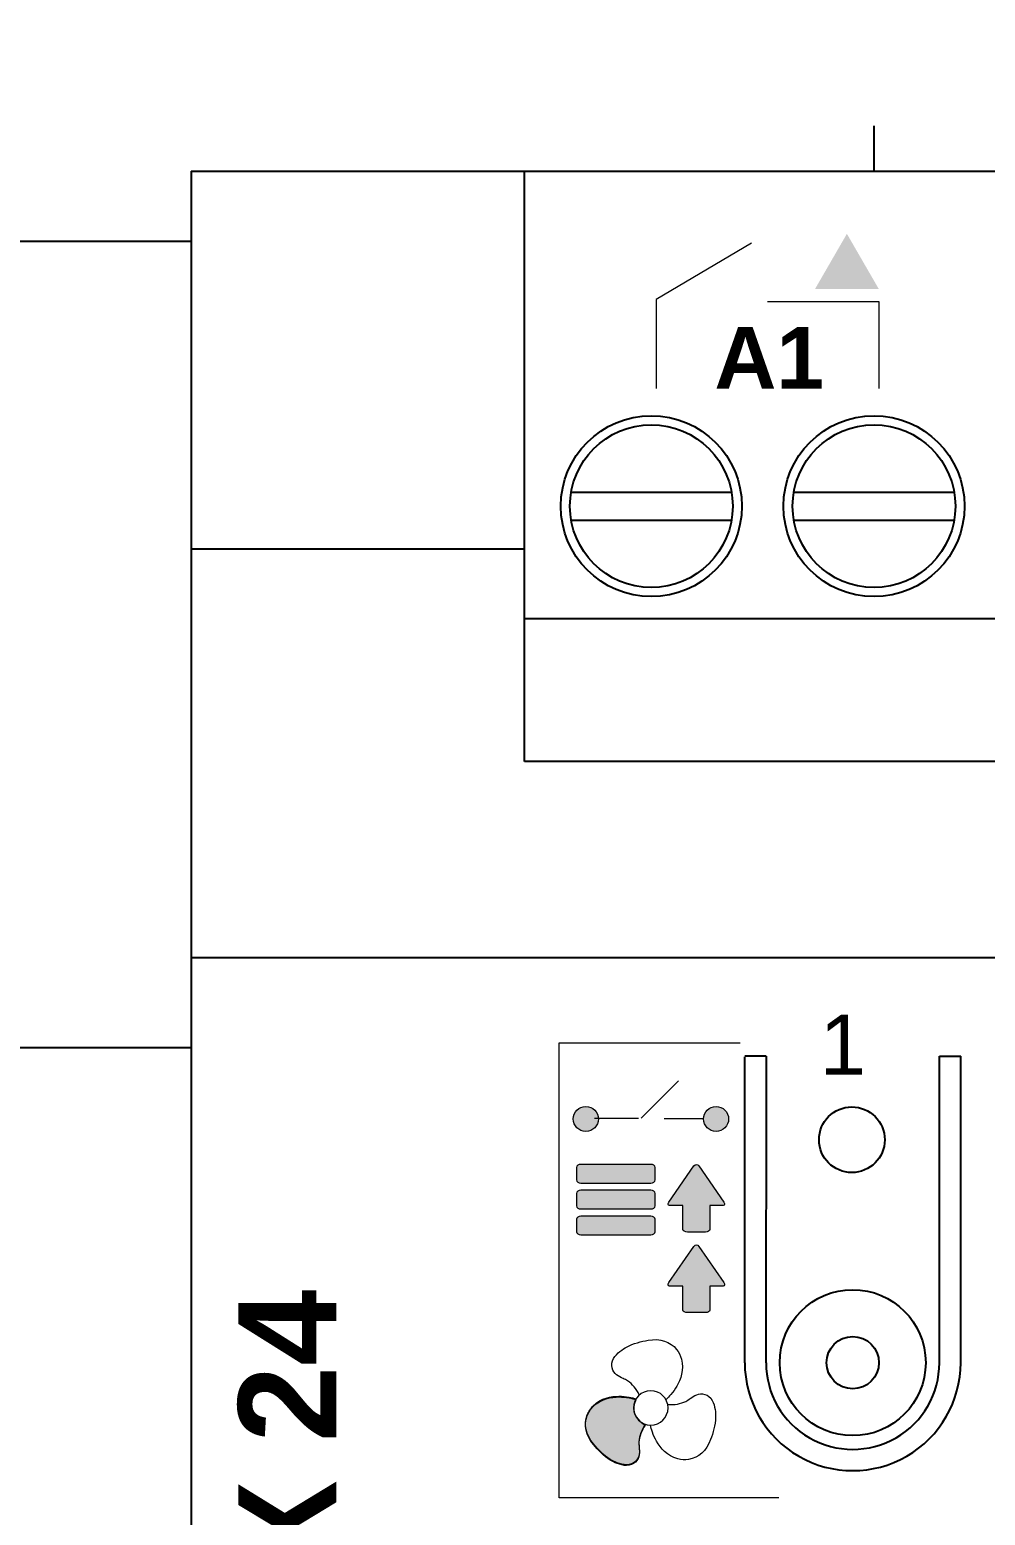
# Model space of a CAD drawing. Header units: millimetres. Extents: x -174 to 283928, y 1291 to 21053.
# Drawn here: x 9850.49 to 9877.73, y 20547.85 to 20590.21 of the extents above; entities that cross this region are included whole.
import ezdxf
from ezdxf.enums import TextEntityAlignment as Align

# ---------------------------------------------------------------- set-up
doc = ezdxf.new("R2010")
doc.units = ezdxf.units.MM
doc.layers.add('Enclosure', color=7, linetype='Continuous')
doc.layers.add('Serigraph', color=7, linetype='Continuous')
doc.styles.add('Arial Rounded', font='')
doc.styles.get("Standard").update_dxf_attribs({"font": 'arial.ttf'})
doc.styles.get('Arial Rounded').set_extended_font_data('Arial Rounded MT Bold')

# ---------------------------------------------------------------- blocks, each defined once
blk = doc.blocks.new('*U215')
at = {"ltscale": 2}
blk.add_lwpolyline([(0, 20), (0, -20), (840, -20), (840, 20), (0, 20)], dxfattribs=at)
blk = doc.blocks.new('ZIO-MB24_ENVOLVENTE')
at = {"layer": 'Enclosure'}
for p, q in [((0, 45), (211.6, 45)), ((0, 45), (0, -45)), ((9.504, 28.172), (9.504, 45)), ((0, 34.234), (9.504, 34.234)), ((9.504, 32.245), (202.283, 32.245)), ((202.283, 28.172), (9.504, 28.172)), ((211.6, 22.571), (0, 22.571)), ((15.786, 11.026), (15.786, 19.751)), ((16.393, 19.768), (16.392, 11.026)), ((21.337, 11.026), (21.337, 19.768)), ((21.943, 11.026), (21.944, 19.768))]:
    blk.add_line(p, q, dxfattribs=at)
at = {"layer": 'Enclosure', "lineweight": 25}
for p, q in [((16.393, 19.768), (15.786, 19.768)), ((21.337, 19.768), (21.944, 19.768))]:
    blk.add_line(p, q, dxfattribs=at)
at = {"layer": 'Enclosure'}
for points in [[(10.839, 35.852), (15.408, 35.852)], [(17.188, 35.852), (21.757, 35.852)], [(10.839, 35.046), (15.408, 35.046)], [(17.188, 35.046), (21.757, 35.046)]]:
    blk.add_lwpolyline(points, dxfattribs=at)
for centre, radius in [((13.123, 35.449), 2.58), ((13.123, 35.449), 2.32), ((19.472, 35.449), 2.58), ((19.472, 35.449), 2.32), ((18.84, 17.383), 0.936), ((18.865, 11.026), 2.081), ((18.865, 11.026), 0.746)]:
    blk.add_circle(centre, radius, dxfattribs=at)
for radius, start in [(3.079, 180.0011), (2.472, 179.9966)]:
    blk.add_arc((18.865, 11.026), radius, start, 0.0011, dxfattribs=at)
blk = doc.blocks.new('ZIO-MB24_SERIGRAFIA')
at = {"layer": 'Serigraph'}
h = blk.add_hatch(color=256, dxfattribs=at)
h.dxf.hatch_style = 2
h.paths.add_polyline_path([(19.611, 41.637), (18.699, 43.215), (17.788, 41.637)])
h = blk.add_hatch(color=256, dxfattribs=at)
h.dxf.hatch_style = 1
h.paths.add_polyline_path([(11.612, 17.976, 1), (10.899, 17.976, 1)])
h = blk.add_hatch(color=256, dxfattribs=at)
h.dxf.hatch_style = 1
h.paths.add_polyline_path([(15.326, 17.976, 1), (14.613, 17.976, 1)])
h = blk.add_hatch(color=256, dxfattribs=at)
h.dxf.hatch_style = 2
edge = h.paths.add_edge_path()
edge.add_spline(control_points=[(11.112, 16.68), (11.044, 16.68), (10.988, 16.64), (10.988, 16.592), (10.988, 16.592), (10.988, 16.592), (10.988, 16.592), (10.988, 16.592), (10.988, 16.236), (10.988, 16.236), (10.988, 16.187), (11.044, 16.147), (11.112, 16.147), (11.112, 16.147), (11.112, 16.147), (11.112, 16.147), (11.112, 16.147), (13.106, 16.147), (13.106, 16.147), (13.174, 16.147), (13.231, 16.187), (13.231, 16.236), (13.231, 16.236), (13.231, 16.236), (13.231, 16.236), (13.231, 16.236), (13.231, 16.592), (13.231, 16.592), (13.231, 16.64), (13.174, 16.68), (13.106, 16.68), (13.106, 16.68), (13.106, 16.68), (13.106, 16.68), (13.106, 16.68), (11.112, 16.68), (11.112, 16.68)], knot_values=[0, 0, 0, 0, 1, 1, 1, 2, 2, 2, 3, 3, 3, 4, 4, 4, 5, 5, 5, 6, 6, 6, 7, 7, 7, 8, 8, 8, 9, 9, 9, 10, 10, 10, 11, 11, 11, 12, 12, 12, 12], degree=3, periodic=0)
h = blk.add_hatch(color=256, dxfattribs=at)
h.dxf.hatch_style = 2
edge = h.paths.add_edge_path()
edge.add_spline(control_points=[(15.195, 15.604), (15.195, 15.604), (14.478, 16.638), (14.478, 16.638), (14.439, 16.693), (14.376, 16.693), (14.338, 16.638), (14.338, 16.638), (13.62, 15.604), (13.62, 15.604), (13.585, 15.553), (13.597, 15.51), (13.645, 15.504), (13.645, 15.504), (14.024, 15.504), (14.024, 15.504), (14.024, 15.504), (14.024, 14.821), (14.024, 14.821), (14.024, 14.783), (14.082, 14.751), (14.152, 14.751), (14.152, 14.751), (14.663, 14.751), (14.663, 14.751), (14.733, 14.751), (14.791, 14.783), (14.791, 14.821), (14.791, 14.821), (14.791, 15.504), (14.791, 15.504), (14.791, 15.504), (15.17, 15.504), (15.17, 15.504), (15.218, 15.51), (15.23, 15.553), (15.195, 15.604)], knot_values=[0, 0, 0, 0, 1, 1, 1, 2, 2, 2, 3, 3, 3, 4, 4, 4, 5, 5, 5, 6, 6, 6, 7, 7, 7, 8, 8, 8, 9, 9, 9, 10, 10, 10, 11, 11, 11, 12, 12, 12, 12], degree=3, periodic=0)
h = blk.add_hatch(color=256, dxfattribs=at)
h.dxf.hatch_style = 2
edge = h.paths.add_edge_path()
edge.add_spline(control_points=[(11.112, 15.942), (11.044, 15.942), (10.988, 15.902), (10.988, 15.853), (10.988, 15.853), (10.988, 15.853), (10.988, 15.853), (10.988, 15.853), (10.988, 15.498), (10.988, 15.498), (10.988, 15.449), (11.044, 15.409), (11.112, 15.409), (11.112, 15.409), (11.112, 15.409), (11.112, 15.409), (11.112, 15.409), (13.106, 15.409), (13.106, 15.409), (13.174, 15.409), (13.231, 15.449), (13.231, 15.498), (13.231, 15.498), (13.231, 15.498), (13.231, 15.498), (13.231, 15.498), (13.231, 15.853), (13.231, 15.853), (13.231, 15.902), (13.174, 15.942), (13.106, 15.942), (13.106, 15.942), (13.106, 15.942), (13.106, 15.942), (13.106, 15.942), (11.112, 15.942), (11.112, 15.942)], knot_values=[0, 0, 0, 0, 1, 1, 1, 2, 2, 2, 3, 3, 3, 4, 4, 4, 5, 5, 5, 6, 6, 6, 7, 7, 7, 8, 8, 8, 9, 9, 9, 10, 10, 10, 11, 11, 11, 12, 12, 12, 12], degree=3, periodic=0)
h = blk.add_hatch(color=256, dxfattribs=at)
h.dxf.hatch_style = 2
edge = h.paths.add_edge_path()
edge.add_spline(control_points=[(11.112, 15.203), (11.044, 15.203), (10.988, 15.163), (10.988, 15.115), (10.988, 15.115), (10.988, 15.115), (10.988, 15.115), (10.988, 15.115), (10.988, 14.759), (10.988, 14.759), (10.988, 14.71), (11.044, 14.67), (11.112, 14.67), (11.112, 14.67), (11.112, 14.67), (11.112, 14.67), (11.112, 14.67), (13.106, 14.67), (13.106, 14.67), (13.174, 14.67), (13.231, 14.71), (13.231, 14.759), (13.231, 14.759), (13.231, 14.759), (13.231, 14.759), (13.231, 14.759), (13.231, 15.115), (13.231, 15.115), (13.231, 15.163), (13.174, 15.203), (13.106, 15.203), (13.106, 15.203), (13.106, 15.203), (13.106, 15.203), (13.106, 15.203), (11.112, 15.203), (11.112, 15.203)], knot_values=[0, 0, 0, 0, 1, 1, 1, 2, 2, 2, 3, 3, 3, 4, 4, 4, 5, 5, 5, 6, 6, 6, 7, 7, 7, 8, 8, 8, 9, 9, 9, 10, 10, 10, 11, 11, 11, 12, 12, 12, 12], degree=3, periodic=0)
h = blk.add_hatch(color=256, dxfattribs=at)
h.dxf.hatch_style = 2
edge = h.paths.add_edge_path()
edge.add_spline(control_points=[(15.195, 13.308), (15.195, 13.308), (14.478, 14.342), (14.478, 14.342), (14.439, 14.398), (14.376, 14.398), (14.338, 14.342), (14.338, 14.342), (13.62, 13.308), (13.62, 13.308), (13.585, 13.257), (13.597, 13.214), (13.645, 13.208), (13.645, 13.208), (14.024, 13.208), (14.024, 13.208), (14.024, 13.208), (14.024, 12.525), (14.024, 12.525), (14.024, 12.486), (14.082, 12.455), (14.152, 12.455), (14.152, 12.455), (14.663, 12.455), (14.663, 12.455), (14.733, 12.455), (14.791, 12.486), (14.791, 12.525), (14.791, 12.525), (14.791, 13.208), (14.791, 13.208), (14.791, 13.208), (15.17, 13.208), (15.17, 13.208), (15.218, 13.214), (15.23, 13.257), (15.195, 13.308)], knot_values=[0, 0, 0, 0, 1, 1, 1, 2, 2, 2, 3, 3, 3, 4, 4, 4, 5, 5, 5, 6, 6, 6, 7, 7, 7, 8, 8, 8, 9, 9, 9, 10, 10, 10, 11, 11, 11, 12, 12, 12, 12], degree=3, periodic=0)
h = blk.add_hatch(color=256, dxfattribs=at)
h.dxf.hatch_style = 2
edge = h.paths.add_edge_path()
edge.add_spline(control_points=[(12.948, 9.245), (12.845, 9.093), (12.781, 8.918), (12.771, 8.76), (12.768, 8.713), (12.773, 8.664), (12.777, 8.611), (12.788, 8.473), (12.802, 8.318), (12.671, 8.189), (12.606, 8.126), (12.52, 8.094), (12.417, 8.094), (12.238, 8.094), (12.048, 8.191), (11.952, 8.249), (11.762, 8.364), (11.602, 8.535), (11.473, 8.691), (11.255, 8.948), (11.19, 9.25), (11.297, 9.519), (11.332, 9.609), (11.394, 9.703), (11.465, 9.777), (11.683, 10.001), (11.985, 10.048), (12.201, 10.048), (12.296, 10.048), (12.392, 10.039), (12.489, 10.021), (12.56, 10.007), (12.625, 9.991), (12.685, 9.974), (12.685, 9.974), (12.561, 9.736), (12.661, 9.534), (12.752, 9.352), (12.948, 9.245), (12.948, 9.245)], knot_values=[0, 0, 0, 0, 1, 1, 1, 2, 2, 2, 3, 3, 3, 4, 4, 4, 5, 5, 5, 6, 6, 6, 7, 7, 7, 8, 8, 8, 9, 9, 9, 10, 10, 10, 11, 11, 11, 12, 12, 12, 13, 13, 13, 13], degree=3, periodic=0)
at = {"layer": 'Serigraph', "lineweight": 18}
for p, q in [((15.975, 42.944), (13.26, 41.346)), ((13.26, 41.346), (13.26, 38.808)), ((16.435, 41.283), (19.611, 41.283)), ((19.611, 41.283), (19.611, 38.808)), ((13.895, 19.059), (12.834, 17.998)), ((12.756, 17.985), (11.506, 17.985)), ((14.613, 17.976), (13.489, 17.976))]:
    blk.add_line(p, q, dxfattribs=at)
at = {"layer": 'Serigraph', "lineweight": 9}
for p, q in [((10.492, 7.172), (10.492, 20.149)), ((10.492, 20.149), (15.654, 20.149)), ((16.754, 7.172), (10.492, 7.172))]:
    blk.add_line(p, q, dxfattribs=at)
at = {"layer": 'Serigraph', "lineweight": 0}
for p, q in [((12.781, 10.11), (12.781, 10.11)), ((13.595, 9.833), (13.595, 9.833))]:
    blk.add_line(p, q, dxfattribs=at)
at = {"layer": 'Serigraph', "lineweight": 5}
for centre in [(11.256, 17.976), (14.969, 17.976)]:
    blk.add_circle(centre, 0.357, dxfattribs=at)
at = {"layer": 'Serigraph', "lineweight": 0}
for points in [[(11.112, 16.68), (11.044, 16.68), (10.988, 16.64), (10.988, 16.592)], [(10.988, 16.592), (10.988, 16.592), (10.988, 16.236), (10.988, 16.236)], [(13.106, 16.68), (13.106, 16.68), (11.112, 16.68), (11.112, 16.68)], [(13.231, 16.592), (13.231, 16.64), (13.174, 16.68), (13.106, 16.68)], [(13.231, 16.236), (13.231, 16.236), (13.231, 16.592), (13.231, 16.592)], [(10.988, 16.236), (10.988, 16.187), (11.044, 16.147), (11.112, 16.147)], [(11.112, 16.147), (11.112, 16.147), (13.106, 16.147), (13.106, 16.147)], [(13.106, 16.147), (13.174, 16.147), (13.231, 16.187), (13.231, 16.236)], [(11.112, 15.942), (11.044, 15.942), (10.988, 15.902), (10.988, 15.853)], [(10.988, 15.853), (10.988, 15.853), (10.988, 15.498), (10.988, 15.498)], [(13.106, 15.942), (13.106, 15.942), (11.112, 15.942), (11.112, 15.942)], [(13.231, 15.853), (13.231, 15.902), (13.174, 15.942), (13.106, 15.942)], [(13.231, 15.498), (13.231, 15.498), (13.231, 15.853), (13.231, 15.853)], [(10.988, 15.498), (10.988, 15.449), (11.044, 15.409), (11.112, 15.409)], [(11.112, 15.409), (11.112, 15.409), (13.106, 15.409), (13.106, 15.409)], [(13.106, 15.409), (13.174, 15.409), (13.231, 15.449), (13.231, 15.498)], [(11.112, 15.203), (11.044, 15.203), (10.988, 15.163), (10.988, 15.115)], [(10.988, 15.115), (10.988, 15.115), (10.988, 14.759), (10.988, 14.759)], [(13.106, 15.203), (13.106, 15.203), (11.112, 15.203), (11.112, 15.203)], [(13.231, 15.115), (13.231, 15.163), (13.174, 15.203), (13.106, 15.203)], [(13.231, 14.759), (13.231, 14.759), (13.231, 15.115), (13.231, 15.115)], [(10.988, 14.759), (10.988, 14.71), (11.044, 14.67), (11.112, 14.67)], [(11.112, 14.67), (11.112, 14.67), (13.106, 14.67), (13.106, 14.67)], [(13.106, 14.67), (13.174, 14.67), (13.231, 14.71), (13.231, 14.759)], [(11.297, 9.519), (11.332, 9.609), (11.394, 9.703), (11.465, 9.777)], [(12.489, 10.021), (12.56, 10.007), (12.625, 9.991), (12.685, 9.974)], [(12.685, 9.974), (12.685, 9.974), (12.561, 9.736), (12.661, 9.534)], [(11.473, 8.691), (11.255, 8.948), (11.19, 9.25), (11.297, 9.519)], [(12.661, 9.534), (12.752, 9.352), (12.948, 9.245), (12.948, 9.245)], [(12.948, 9.245), (12.845, 9.093), (12.781, 8.918), (12.771, 8.76)], [(11.952, 8.249), (11.762, 8.364), (11.602, 8.535), (11.473, 8.691)], [(12.777, 8.611), (12.788, 8.473), (12.802, 8.318), (12.671, 8.189)], [(12.771, 8.76), (12.768, 8.713), (12.773, 8.664), (12.777, 8.611)]]:
    blk.add_open_spline(points, degree=3, dxfattribs=at)
for points, knots in [([(15.195, 15.604), (15.195, 15.604), (14.478, 16.638), (14.478, 16.638), (14.439, 16.693), (14.376, 16.693), (14.338, 16.638), (14.338, 16.638), (13.62, 15.604), (13.62, 15.604), (13.585, 15.553), (13.597, 15.51), (13.645, 15.504), (13.645, 15.504), (14.024, 15.504), (14.024, 15.504), (14.024, 15.504), (14.024, 14.821), (14.024, 14.821), (14.024, 14.783), (14.082, 14.751), (14.152, 14.751), (14.152, 14.751), (14.663, 14.751), (14.663, 14.751), (14.733, 14.751), (14.791, 14.783), (14.791, 14.821), (14.791, 14.821), (14.791, 15.504), (14.791, 15.504), (14.791, 15.504), (15.17, 15.504), (15.17, 15.504), (15.218, 15.51), (15.23, 15.553), (15.195, 15.604)], [0, 0, 0, 0, 1, 1, 1, 2, 2, 2, 3, 3, 3, 4, 4, 4, 5, 5, 5, 6, 6, 6, 7, 7, 7, 8, 8, 8, 9, 9, 9, 10, 10, 10, 11, 11, 11, 12, 12, 12, 12]), ([(15.195, 13.308), (15.195, 13.308), (14.478, 14.342), (14.478, 14.342), (14.439, 14.398), (14.376, 14.398), (14.338, 14.342), (14.338, 14.342), (13.62, 13.308), (13.62, 13.308), (13.585, 13.257), (13.597, 13.214), (13.645, 13.208), (13.645, 13.208), (14.024, 13.208), (14.024, 13.208), (14.024, 13.208), (14.024, 12.525), (14.024, 12.525), (14.024, 12.486), (14.082, 12.455), (14.152, 12.455), (14.152, 12.455), (14.663, 12.455), (14.663, 12.455), (14.733, 12.455), (14.791, 12.486), (14.791, 12.525), (14.791, 12.525), (14.791, 13.208), (14.791, 13.208), (14.791, 13.208), (15.17, 13.208), (15.17, 13.208), (15.218, 13.214), (15.23, 13.257), (15.195, 13.308)], [0, 0, 0, 0, 1, 1, 1, 2, 2, 2, 3, 3, 3, 4, 4, 4, 5, 5, 5, 6, 6, 6, 7, 7, 7, 8, 8, 8, 9, 9, 9, 10, 10, 10, 11, 11, 11, 12, 12, 12, 12]), ([(12.781, 10.11), (12.701, 10.276), (12.581, 10.419), (12.448, 10.506), (12.409, 10.532), (12.363, 10.553), (12.316, 10.575), (12.191, 10.634), (12.048, 10.7), (12.006, 10.877), (11.982, 10.966), (11.998, 11.056), (12.048, 11.145), (12.139, 11.301), (12.317, 11.416), (12.416, 11.471), (12.61, 11.578), (12.839, 11.63), (13.037, 11.666), (13.369, 11.726), (13.664, 11.63), (13.843, 11.404), (13.903, 11.327), (13.954, 11.228), (13.982, 11.129), (14.067, 10.827), (13.957, 10.542), (13.85, 10.356), (13.802, 10.273), (13.745, 10.194), (13.682, 10.12), (13.633, 10.065), (13.588, 10.017), (13.543, 9.974)], [0, 0, 0, 0, 1, 1, 1, 2, 2, 2, 3, 3, 3, 4, 4, 4, 5, 5, 5, 6, 6, 6, 7, 7, 7, 8, 8, 8, 9, 9, 9, 10, 10, 10, 11, 11, 11, 11]), ([(13.599, 9.735), (13.599, 9.465), (13.379, 9.246), (13.108, 9.246), (12.837, 9.246), (12.617, 9.465), (12.617, 9.735), (12.617, 10.008), (12.837, 10.226), (13.108, 10.226), (13.379, 10.226), (13.599, 10.008), (13.599, 9.735)], [0, 0, 0, 0, 1, 1, 1, 2, 2, 2, 3, 3, 3, 4, 4, 4, 4]), ([(13.595, 9.833), (13.779, 9.819), (13.963, 9.852), (14.105, 9.923), (14.147, 9.944), (14.188, 9.973), (14.231, 10.003), (14.344, 10.081), (14.473, 10.171), (14.648, 10.12), (14.736, 10.097), (14.806, 10.038), (14.858, 9.949), (14.947, 9.794), (14.958, 9.582), (14.956, 9.469), (14.952, 9.247), (14.882, 9.022), (14.814, 8.833), (14.7, 8.515), (14.47, 8.307), (14.185, 8.266), (14.088, 8.251), (13.976, 8.258), (13.877, 8.283), (13.574, 8.36), (13.382, 8.598), (13.274, 8.784), (13.227, 8.867), (13.187, 8.955), (13.154, 9.049), (13.13, 9.117), (13.111, 9.18), (13.096, 9.241)], [0, 0, 0, 0, 1, 1, 1, 2, 2, 2, 3, 3, 3, 4, 4, 4, 5, 5, 5, 6, 6, 6, 7, 7, 7, 8, 8, 8, 9, 9, 9, 10, 10, 10, 11, 11, 11, 11]), ([(12.948, 9.266), (12.845, 9.113), (12.781, 8.938), (12.771, 8.78), (12.768, 8.734), (12.773, 8.683), (12.777, 8.631), (12.788, 8.493), (12.802, 8.337), (12.671, 8.21), (12.606, 8.145), (12.52, 8.114), (12.417, 8.114), (12.238, 8.114), (12.048, 8.212), (11.952, 8.269), (11.762, 8.384), (11.602, 8.556), (11.473, 8.711), (11.255, 8.968), (11.19, 9.271), (11.297, 9.539), (11.332, 9.63), (11.394, 9.723), (11.465, 9.797), (11.683, 10.022), (11.985, 10.068), (12.201, 10.068), (12.296, 10.068), (12.392, 10.059), (12.489, 10.041), (12.56, 10.027), (12.625, 10.011), (12.685, 9.995)], [0, 0, 0, 0, 1, 1, 1, 2, 2, 2, 3, 3, 3, 4, 4, 4, 5, 5, 5, 6, 6, 6, 7, 7, 7, 8, 8, 8, 9, 9, 9, 10, 10, 10, 11, 11, 11, 11]), ([(11.465, 9.777), (11.683, 10.001), (11.985, 10.048), (12.201, 10.048), (12.296, 10.048), (12.392, 10.039), (12.489, 10.021)], [8, 8, 8, 8, 9, 9, 9, 10, 10, 10, 10]), ([(12.671, 8.189), (12.606, 8.126), (12.52, 8.094), (12.417, 8.094), (12.238, 8.094), (12.048, 8.191), (11.952, 8.249)], [3, 3, 3, 3, 4, 4, 4, 5, 5, 5, 5])]:
    blk.add_open_spline(points, degree=3, knots=knots, dxfattribs=at)
at = {"layer": 'Serigraph', "style": 'Arial Rounded'}
blk.add_text('A1', height=1.7525, dxfattribs=at).set_placement((14.921, 38.801))
at = {"layer": 'Serigraph'}
blk.add_text('1', height=1.714, dxfattribs=at).set_placement((17.917, 19.237))
at = {"layer": 'Serigraph', "insert": (1.346, -22.429), "char_height": 2.8, "attachment_point": 1, "rotation": 90}
blk.add_mtext_dynamic_manual_height_columns('\\pxqc;{\\fArial Rounded MT Bold|b0|i0|c0|p34;MAXinBOX 24}', width=45.00001, gutter_width=12.5, heights=[0], dxfattribs=at)
blk = doc.blocks.new('ZIO-MB24_ATT_DEF')
blk.add_wipeout([(0, 45), (211.6, 45), (211.6, -45), (0, -45)])
blk.add_line((19.472, 45), (19.472, 46.289))
at = {"layer": 'Enclosure'}
blk.add_blockref('ZIO-MB24_ENVOLVENTE', (0, 0), dxfattribs=at)
at = {"layer": 'Serigraph'}
blk.add_blockref('ZIO-MB24_SERIGRAFIA', (0, 0), dxfattribs=at)
at = {"color": 3, "flags": 2}
blk.add_attdef('REFERENCE', text='', height=2.5, dxfattribs=at).set_placement((35.324, 28.944), align=Align.CENTER)
at = {"color": 3}
blk.add_attdef('PHYSICAL_ADD.', text='', height=2.5, dxfattribs=at).set_placement((160.052, 28.959), align=Align.CENTER)

msp = doc.modelspace()

# ---------------------------------------------------------------- linework, layer by layer
at = {"layer": 'Defpoints', "color": 6}
msp.add_lwpolyline([(10161.853, 20584.172), (9321.853, 20584.172), (9321.853, 20614.172), (10161.853, 20614.172)], close=True, dxfattribs=at)

# ---------------------------------------------------------------- block references
at = {"color": 1}
msp.add_blockref('*U215', (9321.853, 20541.172), dxfattribs=at)

# ---------------------------------------------------------------- next in the draw order: block references
msp.add_blockref('ZIO-MB24_ATT_DEF', (9855.087, 20541.172))

doc.saveas('drawing.dxf')
